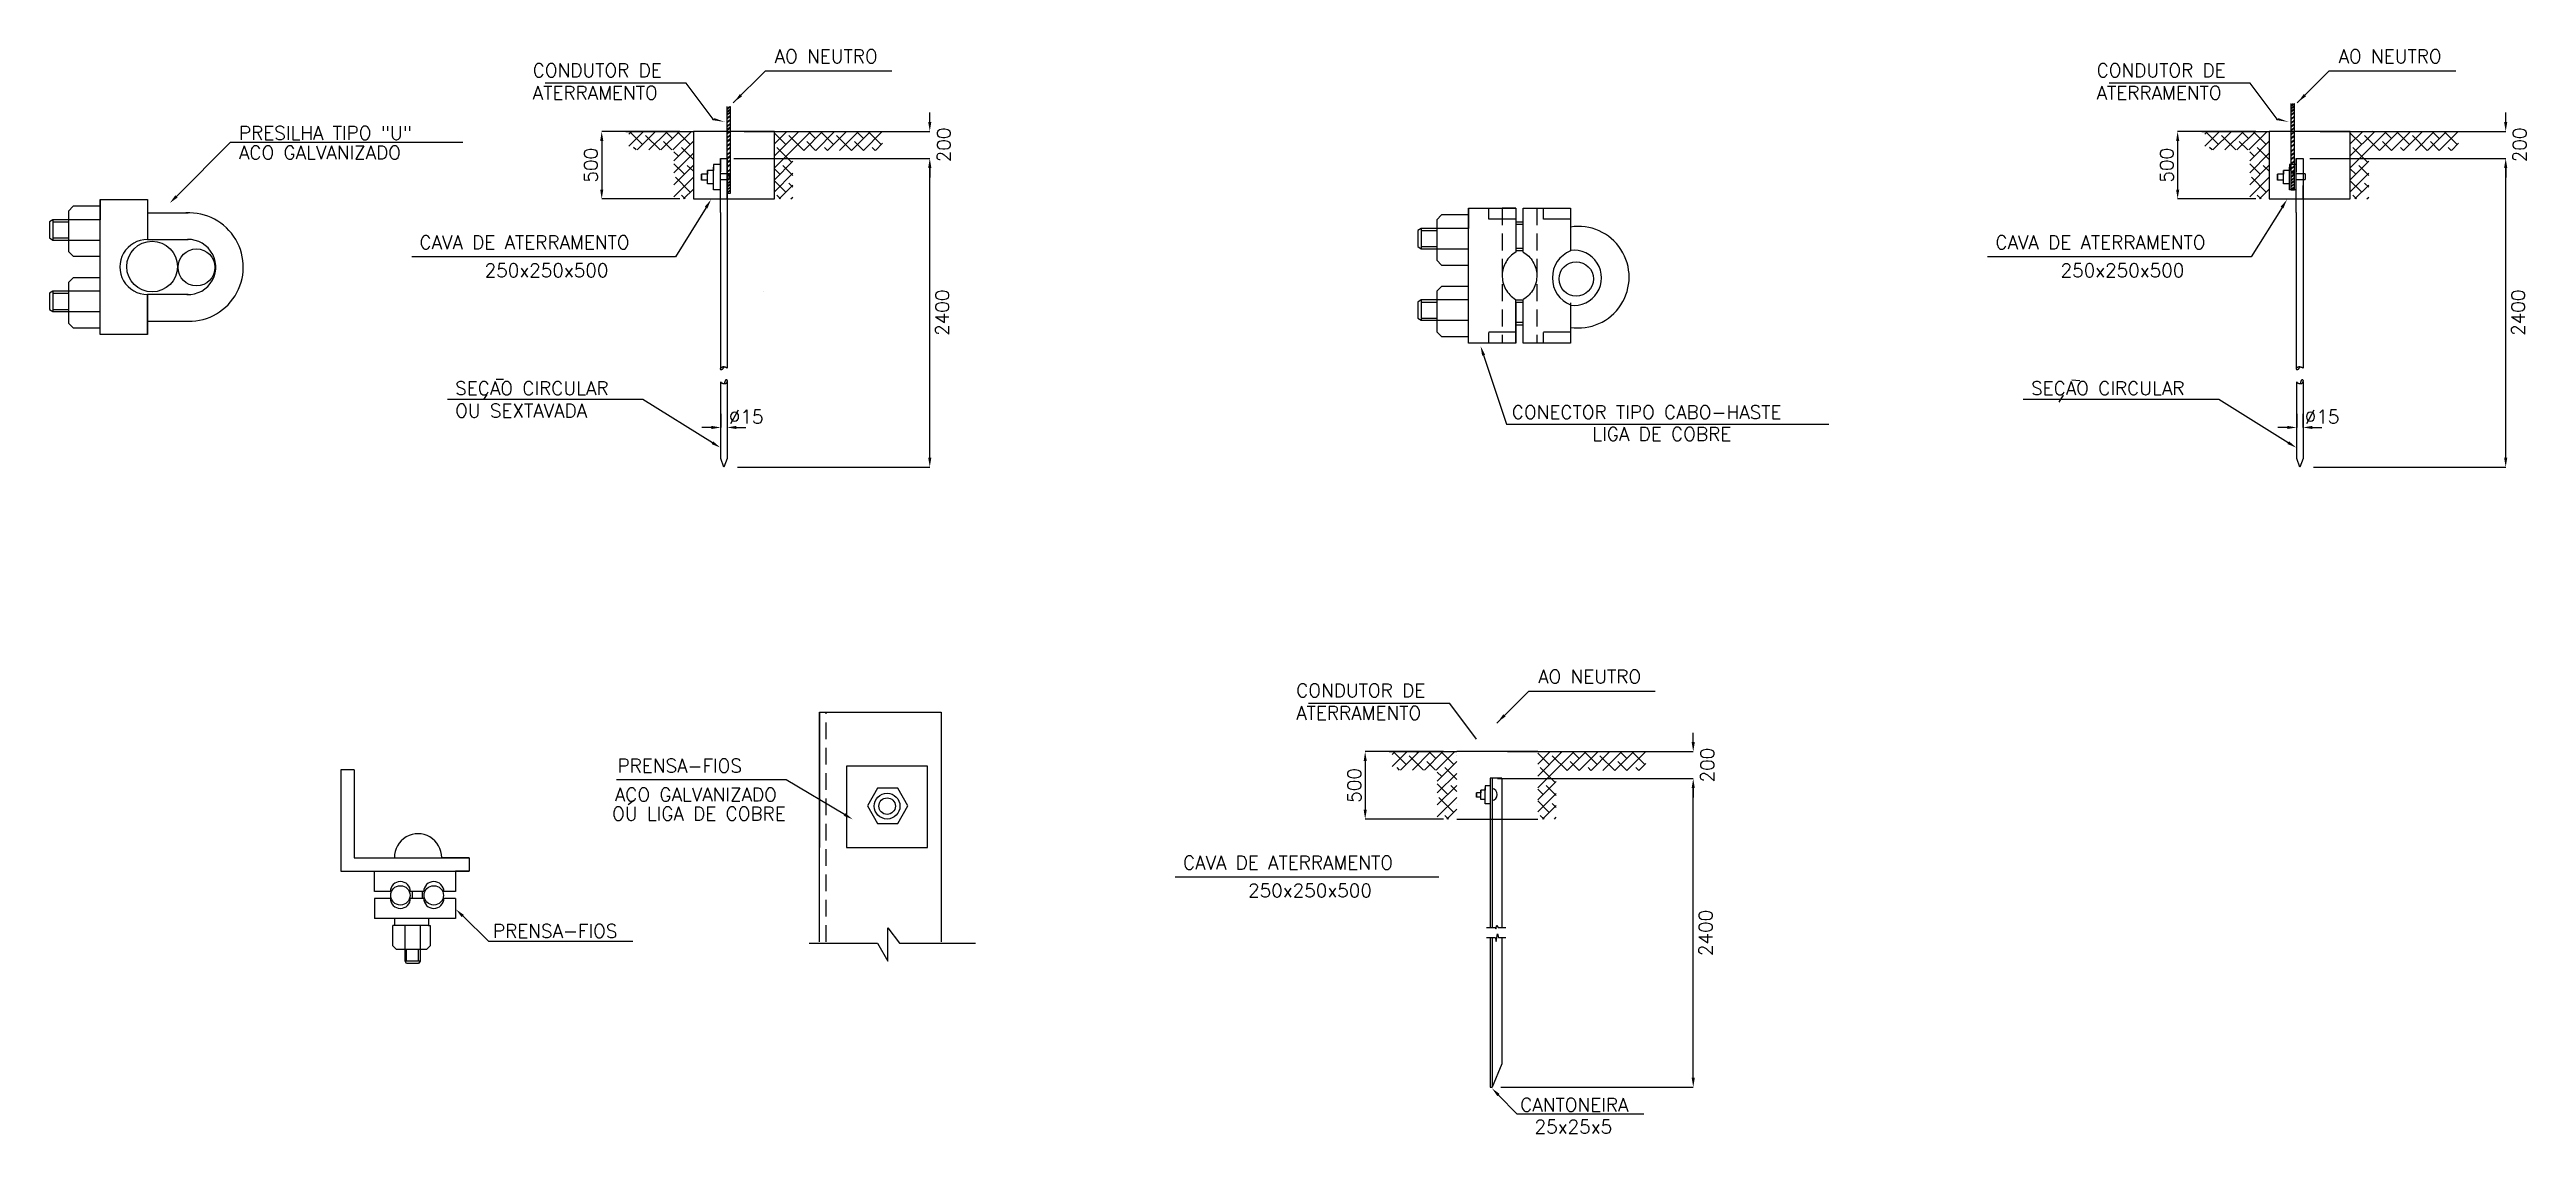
# Model space of a CAD drawing. Extents: x -2182 to 16160, y -6879 to 1144.
import ezdxf
from ezdxf.enums import TextEntityAlignment as Align

# ---------------------------------------------------------------- set-up
doc = ezdxf.new("R2010")
doc.units = 0
doc.header["$LTSCALE"] = 250
doc.header["$MEASUREMENT"] = 0
doc.linetypes.add('DASHED', pattern=[0.75, 0.5, -0.25])
doc.layers.get('0').update_dxf_attribs({"linetype": 'CONTINUOUS'})
doc.layers.get('DEFPOINTS').update_dxf_attribs({"linetype": 'CONTINUOUS'})
doc.styles.add('ROMANS', font='ROMANS.shx', dxfattribs={"height": 100})
doc.dimstyles.new('G', dxfattribs={"dimtxt": 80, "dimasz": 70, "dimexe": 0.18, "dimexo": 100, "dimgap": 0.09, "dimtad": 1, "dimdec": 4, "dimzin": 0, "dimdsep": 46, "dimtxsty": 'Standard', "dimcen": -0.09, "dimclrd": 1, "dimclre": 1, "dimclrt": 1, "dimadec": 0, "dimazin": 0, "dimtfac": 1, "dimtdec": 4, "dimtix": 1, "dimtofl": 0, "dimtmove": 2, "dimatfit": 3, "dimfxl": 0, "dimtolj": 1, "dimtzin": 0, "dimarcsym": 0})

# ---------------------------------------------------------------- blocks, each defined once
blk = doc.blocks.new('*X0')
at = {"color": 0}
for p, q in [((2108, 429), (2217, 538)), ((2108, 517), (2129, 538)), ((2210, 442), (2114, 538)), ((2162, 401), (2143, 420)), ((2169, 401), (2306, 538)), ((2339, 401), (2232, 508)), ((2257, 401), (2394, 538)), ((2298, 530), (2290, 538)), ((2346, 401), (2483, 538)), ((2427, 401), (2364, 464)), ((2431, 486), (2379, 538)), ((2434, 401), (2571, 538)), ((2441, 320), (2586, 465)), ((2475, 354), (2441, 387)), ((2441, 232), (2586, 376)), ((2563, 442), (2467, 538)), ((2586, 331), (2497, 420)), ((2586, 508), (2585, 508)), ((3186, 446), (3278, 538)), ((3186, 534), (3190, 538)), ((3186, 357), (3367, 538)), ((3186, 269), (3455, 538)), ((3270, 442), (3186, 526)), ((3315, 309), (3204, 420)), ((3403, 398), (3292, 508)), ((3359, 530), (3351, 538)), ((3403, 398), (3543, 538)), ((3491, 398), (3425, 464)), ((3491, 486), (3439, 538)), ((3492, 398), (3632, 538)), ((3624, 442), (3528, 538)), ((3579, 398), (3558, 420)), ((3580, 398), (3720, 538)), ((3756, 398), (3646, 508)), ((3668, 398), (3808, 538)), ((3712, 530), (3705, 538)), ((3757, 398), (3897, 538)), ((3845, 398), (3779, 464)), ((3845, 486), (3793, 538)), ((3845, 398), (3985, 538)), ((3977, 442), (3881, 538)), ((3933, 398), (3911, 420)), ((3934, 398), (3986, 450)), ((2519, 221), (2441, 299)), ((2441, 143), (2586, 288)), ((2441, 55), (2586, 199)), ((2563, 88), (2453, 199)), ((2586, 243), (2541, 287)), ((3186, 181), (3322, 317)), ((3226, 221), (3186, 261)), ((3186, 92), (3322, 229)), ((3322, 213), (3248, 287)), ((2525, 38), (2497, 66)), ((2513, 38), (2586, 111)), ((2586, 154), (2585, 155)), ((3270, 88), (3186, 173)), ((3232, 38), (3204, 66)), ((3220, 38), (3322, 140)), ((3322, 125), (3292, 155)), ((3308, 38), (3322, 52))]:
    blk.add_line(p, q, dxfattribs=at)
blk = doc.blocks.new('*D1')
at = {"color": 1, "linetype": 'ByBlock'}
for p, q in [((2486, 538), (1907, 538)), ((1907, 468), (1907, 108)), ((2486, 38), (1907, 38))]:
    blk.add_line(p, q, dxfattribs=at)
for points in [[(1896, 468), (1919, 468), (1907, 538)], [(1896, 108), (1919, 108), (1907, 38)]]:
    blk.add_solid(points, dxfattribs=at)
at = {"layer": 'DEFPOINTS', "color": 0, "linetype": 'ByBlock'}
for p in [(2586, 538), (1907, 38), (2586, 38)]:
    blk.add_point(p, dxfattribs=at)
at = {"color": 1, "linetype": 'ByBlock', "style": 'ROMANS'}
blk.add_text('500', height=100, rotation=90, dxfattribs=at).set_placement((1827, 288), align=Align.MIDDLE_CENTER)

msp = doc.modelspace()

# ---------------------------------------------------------------- linework, layer by layer
at = {"color": 1}
for p, q in [((2881.33965, 749.15607), (3118.97532, 986.63364)), ((3118.97532, 986.63364), (3188.97532, 986.63364)), ((3188.97532, 986.63364), (4055.73198, 986.63364)), ((14462.37623, 749.15607), (14700.0119, 986.63364)), ((14700.0119, 986.63364), (14770.0119, 986.63364)), ((14770.0119, 986.63364), (15636.76856, 986.63364)), ((1487.96556, 894.8069), (1487.87556, 894.8069)), ((2533.19011, 894.8069), (1487.96556, 894.8069)), ((2732.37789, 629.39989), (2533.19011, 894.8069)), ((14114.22669, 894.8069), (13069.00214, 894.8069)), ((13157.95164, 894.8069), (13157.86164, 894.8069)), ((14313.41447, 629.39989), (14114.22669, 894.8069)), ((-1241.68825, 57.33181), (-840.78169, 457.97166)), ((-840.78169, 457.97166), (879.00574, 457.97166)), ((2679.99274, -25.50772), (2452.78824, -390.76746)), ((14349.97881, -25.50772), (14122.77431, -390.76746)), ((2452.78824, -390.76746), (500.17092, -390.76746)), ((14122.77431, -390.76746), (12170.15699, -390.76746)), ((8437.70935, -1117.95005), (8607.95873, -1628.35851)), ((2141.58256, -1446.77495), (764.34856, -1446.77495)), ((2211.58256, -1446.77495), (2141.58256, -1446.77495)), ((2726.3776, -1765.73552), (2211.58256, -1446.77495)), ((13811.56864, -1446.77495), (12434.33463, -1446.77495)), ((13881.56864, -1446.77495), (13811.56864, -1446.77495)), ((14396.36367, -1765.73552), (13881.56864, -1446.77495)), ((8607.95873, -1628.35851), (10993.70163, -1628.35851)), ((10320.30644, -1628.35851), (10320.39644, -1628.35851)), ((8534.93367, -3841.33293), (8772.56934, -3603.85537)), ((8772.56934, -3603.85537), (8842.56934, -3603.85537)), ((8842.56934, -3603.85537), (9709.32601, -3603.85537)), ((8186.78413, -3695.6821), (7141.55958, -3695.6821)), ((8385.97192, -3961.08911), (8186.78413, -3695.6821)), ((3271.91308, -4260.17155), (2017.42105, -4260.17155)), ((3705.52454, -4517.82304), (3271.91308, -4260.17155)), ((8106.38226, -4981.25646), (6153.76494, -4981.25646)), ((878.11952, -5268.9261), (1069.72399, -5455.36423)), ((1069.72399, -5455.36423), (2138.61826, -5455.36423)), ((1852.30728, -5455.36423), (1852.39728, -5455.36423)), ((8548.04079, -6594.2688), (8683.8775, -6733.0317)), ((8683.8775, -6733.0317), (9624.3242, -6733.0317)), ((9143.83396, -6733.0317), (9143.92396, -6733.0317))]:
    msp.add_line(p, q, dxfattribs=at)
for p, q in [((14416.89184, 730.03166), (14433.75297, 745.95376)), ((14416.89184, 724.66497), (14442.57821, 745.95376)), ((14416.89184, 105.23468), (14416.89184, 745.69292)), ((14442.52721, 105.23468), (14442.52721, 745.69292)), ((2835.85526, 700.42216), (2861.54163, 721.71095)), ((2835.85526, 705.78885), (2852.71639, 721.71095)), ((2835.85526, 80.99187), (2835.85526, 721.45011)), ((2835.85526, 684.82839), (2861.54163, 706.11718)), ((2835.85526, 679.4617), (2861.54163, 700.75049)), ((2835.85526, 663.86794), (2861.54163, 685.15673)), ((2835.85526, 658.50126), (2861.54163, 679.79004)), ((2835.85526, 638.24961), (2861.54163, 659.53839)), ((2835.85526, 632.88292), (2861.54163, 654.17171)), ((2835.85526, 607.9734), (2861.54163, 629.26219)), ((2835.85526, 602.60671), (2861.54163, 623.8955)), ((2835.85526, 577.69719), (2861.54163, 598.98598)), ((2835.85526, 572.33051), (2861.54163, 593.61929)), ((2835.85526, 552.07887), (2861.54163, 573.36765)), ((2835.85526, 546.71218), (2861.54163, 568.00097)), ((2861.49063, 80.99187), (2861.49063, 721.45011)), ((14416.89184, 709.0712), (14442.57821, 730.35999)), ((14416.89184, 703.70452), (14442.57821, 724.9933)), ((14416.89184, 688.11076), (14442.57821, 709.39954)), ((14416.89184, 682.74407), (14442.57821, 704.03286)), ((14416.89184, 662.49242), (14442.57821, 683.78121)), ((14416.89184, 657.12573), (14442.57821, 678.41452)), ((14416.89184, 632.21621), (14442.57821, 653.505)), ((14416.89184, 626.84953), (14442.57821, 648.13831)), ((14416.89184, 601.94001), (14442.57821, 623.22879)), ((14416.89184, 596.57332), (14442.57821, 617.86211)), ((14416.89184, 576.32168), (14442.57821, 597.61047)), ((14416.89184, 570.95499), (14442.57821, 592.24378)), ((14416.89184, 548.37441), (14442.57821, 569.66319)), ((14416.89184, 543.00772), (14442.57821, 564.29651)), ((2085.86705, 538.09552), (2585.86705, 538.09552)), ((2585.86705, 538.09552), (2585.86705, 38.09552)), ((3185.86705, 538.09552), (2585.86705, 538.09552)), ((2835.85526, 524.1316), (2861.54163, 545.42038)), ((2835.85526, 518.76491), (2861.54163, 540.0537)), ((2835.85526, 493.85539), (2861.54163, 515.14418)), ((2835.85526, 488.4887), (2861.54163, 509.77749)), ((2835.85526, 465.90812), (2861.54163, 487.1969)), ((2835.85526, 460.54143), (2861.54163, 481.83022)), ((2835.85526, 433.30298), (2861.54163, 454.59176)), ((2835.85526, 427.93629), (2861.54163, 449.22508)), ((2835.85526, 403.02676), (2861.54163, 424.31554)), ((2835.85526, 397.66007), (2861.54163, 418.94886)), ((2835.85526, 368.09267), (2861.54163, 389.38146)), ((2835.85526, 362.72599), (2861.54163, 384.01477)), ((3185.86705, 38.09552), (3185.86705, 538.09552)), ((3185.86705, 538.09552), (3985.86705, 538.09552)), ((13755.85313, 538.09552), (14255.85313, 538.09552)), ((14255.85313, 538.09552), (14255.85313, 38.09552)), ((14855.85313, 538.09552), (14255.85313, 538.09552)), ((14416.89184, 518.0982), (14442.57821, 539.38699)), ((14416.89184, 512.73152), (14442.57821, 534.0203)), ((14416.89184, 490.15093), (14442.57821, 511.43972)), ((14416.89184, 484.78424), (14442.57821, 506.07303)), ((14416.89184, 457.54579), (14442.57821, 478.83457)), ((14416.89184, 452.1791), (14442.57821, 473.46789)), ((14416.89184, 427.26957), (14442.57821, 448.55836)), ((14416.89184, 421.90288), (14442.57821, 443.19167)), ((14416.89184, 392.33548), (14442.57821, 413.62427)), ((14416.89184, 386.9688), (14442.57821, 408.25758)), ((14416.89184, 364.38822), (14442.57821, 385.67701)), ((14416.89184, 359.02154), (14442.57821, 380.31032)), ((14855.85313, 538.09552), (15655.85313, 538.09552)), ((14855.85313, 38.09552), (14855.85313, 538.09552)), ((2646.08234, 177.28459), (2646.08234, 222.28459)), ((2691.08234, 221.7043), (2646.08234, 221.7043)), ((2646.08234, 221.7043), (2646.08234, 176.7043)), ((2736.08234, 248.7043), (2691.08234, 248.7043)), ((2691.08234, 248.7043), (2691.08234, 221.7043)), ((2691.08234, 177.28459), (2691.08234, 247.89481)), ((2785.86705, 293.7043), (2736.08234, 293.7043)), ((2736.08234, 293.7043), (2736.08234, 248.7043)), ((2736.08234, 127.78459), (2736.08234, 273.34337)), ((2785.86705, -61.90448), (2785.86705, 338.09552)), ((2785.86705, 338.09552), (2835.86705, 338.09552)), ((2785.86705, 338.09552), (2785.86705, 238.09552)), ((2851.45716, 224.75974), (2786.63586, 224.75974)), ((2835.85526, 340.14541), (2861.54163, 361.4342)), ((2835.85526, 334.77872), (2861.54163, 356.06751)), ((2835.85526, 309.8692), (2861.54163, 331.15799)), ((2835.85526, 304.50252), (2861.54163, 325.7913)), ((2835.85526, 277.26405), (2861.54163, 298.55284)), ((2835.85526, 271.89737), (2861.54163, 293.18615)), ((2835.85526, 240.00103), (2861.54163, 261.28982)), ((2835.85526, 234.63434), (2861.54163, 255.92313)), ((2835.85526, 209.72481), (2861.54163, 231.0136)), ((2835.85526, 204.35813), (2861.54163, 225.64691)), ((2835.85526, 179.44861), (2861.54163, 200.73739)), ((2835.85526, 174.08192), (2861.54163, 195.37071)), ((2835.86705, 338.09552), (2835.86705, -1213.39741)), ((2851.45716, 183.11662), (2851.45716, 224.75974)), ((14316.06841, 177.28459), (14316.06841, 222.28459)), ((14316.06841, 221.7043), (14316.06841, 176.7043)), ((14361.06841, 221.7043), (14316.06841, 221.7043)), ((14361.06841, 248.7043), (14361.06841, 221.7043)), ((14406.06841, 248.7043), (14361.06841, 248.7043)), ((14361.06841, 177.28459), (14361.06841, 247.89481)), ((14451.06841, 293.7043), (14406.06841, 293.7043)), ((14406.06841, 293.7043), (14406.06841, 248.7043)), ((14406.06841, 127.78459), (14406.06841, 273.34337)), ((14416.89184, 334.11202), (14442.57821, 355.4008)), ((14416.89184, 328.74533), (14442.57821, 350.03412)), ((14416.89184, 301.50686), (14442.57821, 322.79565)), ((14416.89184, 296.14018), (14442.57821, 317.42896)), ((14416.89184, 264.24384), (14442.57821, 285.53263)), ((14416.89184, 258.87716), (14442.57821, 280.16594)), ((14416.89184, 233.96762), (14442.57821, 255.25641)), ((14416.89184, 228.60094), (14442.57821, 249.88972)), ((14416.89184, 203.69142), (14442.57821, 224.9802)), ((14416.89184, 198.32473), (14442.57821, 219.61352)), ((14416.89184, 178.07309), (14442.57821, 199.36188)), ((14416.89184, 172.70641), (14442.57821, 193.99519)), ((14432.49374, 207.35943), (14432.49374, 249.00256)), ((14455.85313, -61.90448), (14455.85313, 338.09552)), ((14455.85313, 338.09552), (14455.85313, 238.09552)), ((14455.85313, 338.09552), (14505.85313, 338.09552)), ((14521.44323, 224.75974), (14456.62193, 224.75974)), ((14505.85313, 338.09552), (14505.85313, -1213.39741)), ((14521.44323, 224.75974), (14521.44323, 183.11662)), ((-1806.33315, 34.43854), (-1456.33315, 34.43854)), ((-1806.33315, -965.56146), (-1806.33315, 34.43854)), ((-1806.33315, 34.43854), (-1806.33315, -115.56146)), ((-1806.33315, 34.43854), (-1806.33315, -15.56146)), ((-1456.33315, 34.43854), (-1456.33315, -261.63937)), ((-1456.33315, 34.43854), (-1456.33315, -65.56146)), ((2585.86705, 38.09552), (3185.86705, 38.09552)), ((2585.86705, 38.09552), (2785.86705, 38.09552)), ((2691.08234, 177.28459), (2646.08234, 177.28459)), ((2691.08234, 150.28459), (2691.08234, 177.28459)), ((2736.08234, 150.28459), (2691.08234, 150.28459)), ((2736.08234, 105.28459), (2736.08234, 150.28459)), ((2785.86705, 105.28459), (2736.08234, 105.28459)), ((2786.63586, 183.11662), (2851.45716, 183.11662)), ((2835.85525, 80.99187), (2861.49063, 80.99187)), ((2835.85526, 153.83028), (2861.54163, 175.11907)), ((2835.85526, 148.46359), (2861.54163, 169.75238)), ((2835.85526, 132.86982), (2861.54163, 154.15861)), ((2835.85526, 127.50314), (2861.54163, 148.79192)), ((2835.85526, 107.8253), (2861.54163, 129.11408)), ((2835.85526, 103.65121), (2861.54163, 124.93999)), ((2835.85526, 85.76225), (2861.54163, 107.05104)), ((2835.85526, 80.99187), (2861.54163, 102.28065)), ((2835.86705, 38.09552), (2835.86705, 138.09552)), ((14255.85313, 38.09552), (14455.85313, 38.09552)), ((14255.85313, 38.09552), (14855.85313, 38.09552)), ((14361.06841, 177.28459), (14316.06841, 177.28459)), ((14361.06841, 150.28459), (14361.06841, 177.28459)), ((14406.06841, 150.28459), (14361.06841, 150.28459)), ((14406.06841, 105.28459), (14406.06841, 150.28459)), ((14451.06841, 105.28459), (14406.06841, 105.28459)), ((14416.89183, 105.23468), (14442.52721, 105.23468)), ((14416.89184, 157.11263), (14442.57821, 178.40142)), ((14416.89184, 151.74595), (14442.57821, 173.03474)), ((14416.89184, 132.06811), (14442.57821, 153.35689)), ((14416.89184, 127.89402), (14442.57821, 149.18281)), ((14416.89184, 110.00506), (14442.57821, 131.29385)), ((14416.89184, 105.23468), (14442.57821, 126.52347)), ((14456.62193, 183.11662), (14521.44323, 183.11662)), ((14505.85313, 38.09552), (14505.85313, 138.09552)), ((-2156.33315, -115.56146), (-2181.80638, -130.90342)), ((-2181.80638, -130.90342), (-2181.80638, -250.14028)), ((-1806.33315, -115.56146), (-2156.33315, -115.56146)), ((-2156.33315, -115.56146), (-2156.33315, -265.56146)), ((-2155.61501, -130.90341), (-2041.68849, -130.90341)), ((-2006.33315, -15.56146), (-2041.68849, -50.9168)), ((-2041.68849, -50.9168), (-2041.68849, -350.9168)), ((-1806.33315, -15.56146), (-2006.33315, -15.56146)), ((-1456.33315, -65.56146), (-1154.5226, -65.56146)), ((2785.86705, -61.90448), (2785.86705, -1213.39741)), ((7975.87577, -180.24521), (7950.40254, -195.58716)), ((8325.87577, -180.24521), (7975.87577, -180.24521)), ((7975.87577, -180.24521), (7975.87577, -330.24521)), ((8125.87577, -80.24521), (8090.52043, -115.60055)), ((8090.52043, -115.60055), (8090.52043, -415.60055)), ((8325.87577, -80.24521), (8125.87577, -80.24521)), ((8325.87577, -30.24521), (8675.87577, -30.24521)), ((8325.87577, -1030.24521), (8325.87577, -30.24521)), ((8325.87577, -30.24521), (8325.87577, -80.24521)), ((8325.87577, -30.24521), (8325.87577, -180.24521)), ((8475.87577, -110.24521), (8475.87577, -30.24521)), ((8675.87577, -110.24521), (8475.87577, -110.24521)), ((8675.87577, -30.24521), (8575.87577, -30.24521)), ((8675.87577, -30.24521), (8675.87577, -326.32311)), ((8675.87577, -30.24521), (8675.87577, -110.24521)), ((8675.87577, -30.24521), (8675.87577, -130.24521)), ((8675.87577, -30.24521), (8675.87577, -355.24521)), ((8675.87577, -130.24521), (8725.87577, -130.24521)), ((8675.87577, -148.52065), (8725.87577, -148.52065)), ((8730.81567, -30.24521), (9080.81567, -30.24521)), ((8730.81567, -30.24521), (8830.81567, -30.24521)), ((8730.81567, -354.91485), (8730.81567, -30.24521)), ((8880.81567, -110.24521), (8880.81567, -30.24521)), ((9080.81567, -110.24521), (8880.81567, -110.24521)), ((9080.81567, -30.24521), (9080.81567, -326.32311)), ((14455.85313, -61.90448), (14455.85313, -1213.39741)), ((-2181.80638, -250.14028), (-2156.33315, -265.56146)), ((-2156.33315, -265.56146), (-1806.33315, -265.56146)), ((-2155.61501, -250.14028), (-2041.68849, -250.14028)), ((-2041.68849, -350.9168), (-2006.33315, -386.27214)), ((-1456.33315, -261.63937), (-1156.33315, -261.63937)), ((7950.40254, -195.58716), (7950.40254, -314.82402)), ((7950.40254, -314.82402), (7975.87577, -330.24521)), ((7975.87577, -330.24521), (8325.87577, -330.24521)), ((7976.59391, -195.58716), (8090.52043, -195.58716)), ((7976.59391, -314.82402), (8090.52043, -314.82402)), ((8675.87577, -326.05351), (8725.87577, -326.05351)), ((8675.87577, -326.32311), (8675.87577, -355.24521)), ((8675.87577, -344.32895), (8725.87577, -344.32895)), ((9080.81567, -326.32311), (9080.81567, -346.54395)), ((-2006.33315, -544.85681), (-2041.68849, -580.21215)), ((-2006.33315, -386.27214), (-1806.33315, -386.27214)), ((-1806.33315, -544.85681), (-2006.33315, -544.85681)), ((8090.52043, -415.60055), (8125.87577, -450.95589)), ((8125.87577, -450.95589), (8325.87577, -450.95589)), ((-2156.33315, -644.85681), (-2181.80638, -660.19876)), ((-2181.80638, -660.19876), (-2181.80638, -779.43563)), ((-1806.33315, -644.85681), (-2156.33315, -644.85681)), ((-2156.33315, -644.85681), (-2156.33315, -794.85681)), ((-2155.61501, -660.19876), (-2041.68849, -660.19876)), ((-2041.68849, -580.21215), (-2041.68849, -880.21215)), ((-1456.33315, -965.56146), (-1456.33315, -665.56146)), ((-1456.33315, -665.56146), (-1456.33315, -965.56146)), ((-1456.33315, -665.88142), (-1156.33315, -665.88142)), ((7975.87577, -709.54055), (7950.40254, -724.88251)), ((7950.40254, -724.88251), (7950.40254, -844.11937)), ((8325.87577, -709.54055), (7975.87577, -709.54055)), ((7975.87577, -709.54055), (7975.87577, -859.54055)), ((7976.59391, -724.8825), (8090.52043, -724.8825)), ((8125.87577, -609.54055), (8090.52043, -644.89589)), ((8090.52043, -644.89589), (8090.52043, -944.89589)), ((8325.87577, -609.54055), (8125.87577, -609.54055)), ((8675.87577, -1030.24521), (8675.87577, -705.24521)), ((8675.87577, -707.227), (8725.87577, -707.227)), ((8675.87577, -725.50244), (8725.87577, -725.50244)), ((8675.87577, -730.24521), (8675.87577, -1030.24521)), ((8730.81567, -1030.24521), (8730.81567, -706.11615)), ((9080.81567, -730.24521), (9080.81567, -1030.24521)), ((-2181.80638, -779.43563), (-2156.33315, -794.85681)), ((-2156.33315, -794.85681), (-1806.33315, -794.85681)), ((-2155.61501, -779.43563), (-2041.68849, -779.43563)), ((-2041.68849, -880.21215), (-2006.33315, -915.56749)), ((-2006.33315, -915.56749), (-1806.33315, -915.56749)), ((-1806.33315, -965.56146), (-1806.33315, -915.56146)), ((-1456.33315, -965.56146), (-1456.33315, -865.56146)), ((-1456.33315, -865.56146), (-1156.33315, -865.56146)), ((7950.40254, -844.11937), (7975.87577, -859.54055)), ((7975.87577, -859.54055), (8325.87577, -859.54055)), ((7976.59391, -844.11937), (8090.52043, -844.11937)), ((8675.87577, -874.31674), (8725.87577, -874.31674)), ((8675.87577, -892.59219), (8725.87577, -892.59219)), ((9080.81567, -744.90635), (9080.81567, -817.46686)), ((-1456.33315, -965.56146), (-1806.33315, -965.56146)), ((8090.52043, -944.89589), (8125.87577, -980.25123)), ((8125.87577, -980.25123), (8325.87577, -980.25123)), ((8675.87577, -1030.24521), (8325.87577, -1030.24521)), ((8675.87577, -948.30473), (8475.87577, -948.30473)), ((8475.87577, -1029.23882), (8475.87577, -949.23882)), ((9080.81567, -1030.24521), (8730.81567, -1030.24521)), ((9080.81567, -948.30473), (8880.81567, -948.30473)), ((8880.81567, -1029.23882), (8880.81567, -949.23882)), ((1056.313, -1409.91859), (1032.91011, -1444.99955)), ((1179.17809, -1298.82888), (1126.5216, -1298.82888)), ((2788.63642, -1882.68419), (2788.63642, -1315.53901)), ((2836.2818, -1315.53901), (2836.2818, -1882.68419)), ((12729.05839, -1414.41613), (12698.34215, -1467.03758)), ((12794.879, -1300.40305), (12851.92349, -1304.78815)), ((14458.6225, -1882.68419), (14458.6225, -1315.53901)), ((14506.26788, -1315.53901), (14506.26788, -1882.68419)), ((2812.07069, -1946.08285), (2788.63642, -1882.68419)), ((2836.2818, -1882.68419), (2812.07069, -1946.08285)), ((14482.05677, -1946.08285), (14458.6225, -1882.68419)), ((14506.26788, -1882.68419), (14482.05677, -1946.08285)), ((3519.97168, -5461.17758), (3519.97168, -3761.17758)), ((3519.97168, -3761.17758), (4419.97168, -3761.17758)), ((3519.97168, -3761.17758), (3519.97168, -4761.17758)), ((4419.97168, -3761.17758), (4419.97168, -5461.17758)), ((-25.46614, -4188.40673), (-25.46614, -4938.40673)), ((74.53386, -4188.40673), (-25.46614, -4188.40673)), ((74.53386, -4188.40673), (74.53386, -4838.40673)), ((4319.97168, -4161.17758), (3719.97168, -4161.17758)), ((3719.97168, -4161.17758), (3719.97168, -4761.17758)), ((4319.97168, -4761.17758), (4319.97168, -4161.17758)), ((7739.46108, -4052.39348), (8239.46108, -4052.39348)), ((8839.46108, -4052.39348), (8239.46108, -4052.39348)), ((8385.74642, -4388.3116), (8385.74642, -4356.8116)), ((8417.24642, -4357.2178), (8385.74642, -4357.2178)), ((8385.74642, -4357.2178), (8385.74642, -4388.7178)), ((8417.24642, -4388.3116), (8385.74642, -4388.3116)), ((8417.24642, -4338.3178), (8417.24642, -4357.2178)), ((8448.74642, -4338.3178), (8417.24642, -4338.3178)), ((8417.24642, -4388.3116), (8417.24642, -4338.88444)), ((8417.24642, -4407.2116), (8417.24642, -4388.3116)), ((8483.59572, -4306.8178), (8448.74642, -4306.8178)), ((8448.74642, -4306.8178), (8448.74642, -4338.3178)), ((8448.74642, -4422.9616), (8448.74642, -4321.07044)), ((8485.2555, -4249.00584), (8485.2555, -5355.28847)), ((8573.24377, -4249.00584), (8485.2555, -4249.00584)), ((8501.76604, -4249.00584), (8501.76604, -5355.28847)), ((8573.24377, -4249.00584), (8573.24377, -5355.28847)), ((2144.20484, -4413.54453), (2104.16786, -4446.88649)), ((8239.46108, -4552.39348), (8839.46108, -4552.39348)), ((8448.74642, -4407.2116), (8417.24642, -4407.2116)), ((8448.74642, -4438.7116), (8448.74642, -4407.2116)), ((8483.59572, -4438.7116), (8448.74642, -4438.7116)), ((3719.97168, -4761.17758), (4319.97168, -4761.17758)), ((-25.46614, -4938.40673), (924.53386, -4938.40673)), ((74.53386, -4838.40673), (924.53386, -4838.40673)), ((224.53386, -5088.40673), (224.53386, -4938.40673)), ((924.53386, -4838.40673), (724.53386, -4838.40673)), ((924.53386, -4938.40673), (824.53386, -4938.40673)), ((824.53386, -4938.40673), (824.53386, -5088.40673)), ((924.53386, -4838.40673), (924.53386, -4938.40673)), ((341.9456, -5088.40673), (224.53386, -5088.40673)), ((588.60488, -5088.40673), (491.9456, -5088.40673)), ((503.88265, -5088.40673), (503.88265, -5138.40673)), ((576.91269, -5088.40673), (576.91269, -5138.40673)), ((824.53386, -5088.40673), (741.9456, -5088.40673)), ((341.9456, -5138.65252), (224.53386, -5138.65252)), ((224.53386, -5138.65252), (224.53386, -5288.80952)), ((824.53386, -5288.65252), (224.53386, -5288.65252)), ((374.53386, -5338.65252), (374.53386, -5288.65252)), ((588.60488, -5138.65252), (491.9456, -5138.65252)), ((824.53386, -5288.65252), (624.53386, -5288.65252)), ((824.53386, -5288.65252), (624.53386, -5288.65252)), ((624.53386, -5288.65252), (624.53386, -5338.65252)), ((824.53386, -5138.65252), (741.9456, -5138.65252)), ((824.53386, -5138.65252), (824.53386, -5288.65252)), ((361.02457, -5490.6967), (361.12545, -5339.12728)), ((387.30613, -5517.01327), (361.02457, -5490.6967)), ((374.53386, -5338.65252), (361.12545, -5339.12728)), ((624.53386, -5338.65252), (374.53386, -5338.65252)), ((450.74092, -5602.33394), (450.91421, -5341.9865)), ((562.49168, -5342.06076), (562.31839, -5602.4082)), ((636.77764, -5490.88024), (610.46108, -5517.1618)), ((624.53386, -5338.65252), (636.87897, -5338.65252)), ((636.87897, -5338.65252), (636.77764, -5490.88024)), ((3444.20401, -5470.36603), (3950.02006, -5470.36603)), ((3950.02006, -5470.36603), (4026.36964, -5603.88894)), ((4026.36964, -5603.88894), (4026.36964, -5355.91783)), ((4026.36964, -5355.91783), (4112.26293, -5470.36603)), ((4112.26293, -5470.36603), (4675.34119, -5470.36603)), ((8459.58193, -5427.48084), (8523.18708, -5427.48084)), ((8459.72807, -5355.28847), (8523.01548, -5355.28847)), ((8485.17017, -5427.33479), (8485.17017, -6362.79404)), ((8502.23354, -5427.33479), (8502.23354, -6362.79404)), ((8523.01548, -5355.28847), (8527.59049, -5365.19433)), ((8523.18708, -5427.48084), (8531.01537, -5456.81754)), ((8527.59049, -5365.19433), (8534.45299, -5337.76265)), ((8531.01537, -5456.81754), (8540.8008, -5401.07783)), ((8534.45299, -5337.76265), (8545.89049, -5355.28847)), ((8540.8008, -5401.07783), (8548.62914, -5427.48084)), ((8545.89049, -5355.28847), (8601.55293, -5355.28847)), ((8548.62914, -5427.48084), (8602.44886, -5427.48084)), ((8573.23881, -5427.33479), (8573.23881, -6362.79404)), ((610.46108, -5517.1618), (387.30613, -5517.01327)), ((562.31839, -5602.4082), (450.74092, -5602.33394)), ((462.19935, -5621.28983), (450.74092, -5602.33394)), ((550.89367, -5621.34887), (462.19935, -5621.28983)), ((462.21232, -5601.80739), (462.26873, -5517.06316)), ((562.31839, -5602.4082), (550.89367, -5621.34887)), ((550.90664, -5601.86642), (550.96305, -5517.1222)), ((8485.17017, -6362.79404), (8485.17017, -6537.04381)), ((8502.05874, -6362.79404), (8502.05874, -6537.04381)), ((8573.23881, -6362.79404), (8502.05874, -6537.04381)), ((8485.17017, -6537.04381), (8502.05874, -6537.04381))]:
    msp.add_line(p, q)
at = {"color": 1, "linetype": 'ByBlock'}
for p, q in [((4336.48964, 608.09552), (4336.48964, 678.09552)), ((16006.47571, 608.09552), (16006.47571, 678.09552)), ((2961.49063, 538.09552), (4336.66964, 538.09552)), ((14631.4767, 538.09552), (16006.65571, 538.09552)), ((2885.86705, 338.09552), (4336.66964, 338.09552)), ((2885.86705, 338.09552), (4336.66964, 338.09552)), ((4336.48964, 268.09552), (4336.48964, 198.09552)), ((4336.48964, -1876.08285), (4336.48964, 268.09552)), ((14555.85313, 338.09552), (16006.65571, 338.09552)), ((14555.85313, 338.09552), (16006.65571, 338.09552)), ((16006.47571, -1876.08285), (16006.47571, 268.09552)), ((16006.47571, 268.09552), (16006.47571, 198.09552)), ((2788.72753, -1553.05659), (2788.72753, -1652.87659)), ((2835.1097, -1553.05659), (2835.1097, -1652.87659)), ((14458.7136, -1553.05659), (14458.7136, -1652.87659)), ((14505.09577, -1553.05659), (14505.09577, -1652.87659)), ((2718.72753, -1653.05659), (2648.72753, -1653.05659)), ((2905.1097, -1653.05659), (2975.1097, -1653.05659)), ((14388.7136, -1653.05659), (14318.7136, -1653.05659)), ((14575.09577, -1653.05659), (14645.09577, -1653.05659)), ((2912.07069, -1946.08285), (4336.66964, -1946.08285)), ((14582.05677, -1946.08285), (16006.65571, -1946.08285)), ((9990.08366, -3982.39348), (9990.08366, -3912.39348)), ((8615.08465, -4052.39348), (9990.26366, -4052.39348)), ((8539.46108, -4252.39348), (9990.26366, -4252.39348)), ((8539.46108, -4252.39348), (9990.26366, -4252.39348)), ((9990.08366, -6466.57185), (9990.08366, -4322.39348)), ((9990.08366, -4322.39348), (9990.08366, -4392.39348)), ((8565.66472, -6536.57185), (9990.26366, -6536.57185))]:
    msp.add_line(p, q, dxfattribs=at)
at = {"linetype": 'DASHED'}
for p, q in [((8575.87577, -30.24521), (8575.87577, -1030.24521)), ((8831.90228, -30.24521), (8831.90228, -1030.24521)), ((3569.97168, -5461.17758), (3569.97168, -3761.17758))]:
    msp.add_line(p, q, dxfattribs=at)
for points in [[(8675.87577, -355.24521, 0.1273052132), (8603.77087, -427.17849, 0.1273052132), (8575.6148, -525.0598, 0.1334146483), (8600.78325, -628.61646, 0.1334146483), (8674.89039, -705.20343)], [(8730.81567, -354.91485, -0.1281230168), (8803.48524, -427.17849, -0.1273052132), (8831.64132, -525.0598, -0.1334146483), (8806.47286, -628.61646, -0.1356672336), (8730.81567, -706.11615)], [(3108.64959, -648.72444), (3108.64959, -648.72444, -2.4046832451)]]:
    msp.add_lwpolyline(points, format="xyb")
for points in [[(2835.86705, -1213.39741), (2832.02689, -1211.53548), (2828.6147, -1210.00105), (2825.58756, -1208.75774), (2822.90253, -1207.76916), (2820.51667, -1206.99892), (2818.38706, -1206.41062), (2816.47077, -1205.96788), (2814.72486, -1205.63431), (2813.11191, -1205.37907), (2811.61654, -1205.19359), (2810.2289, -1205.07482), (2808.93912, -1205.01973), (2807.73734, -1205.02529), (2806.6137, -1205.08846), (2805.55833, -1205.20622), (2804.56138, -1205.37554), (2803.61184, -1205.59362), (2802.69416, -1205.85871), (2801.79165, -1206.16928), (2800.88763, -1206.52383), (2799.9654, -1206.92083), (2799.00828, -1207.35877), (2797.99956, -1207.83613), (2796.92258, -1208.35139), (2795.76846, -1208.90305), (2794.55973, -1209.48958), (2793.32672, -1210.10946), (2792.09977, -1210.76119), (2790.90925, -1211.44324), (2789.78548, -1212.1541), (2788.75881, -1212.89225), (2787.85959, -1213.65618), (2787.11084, -1214.44285), (2786.50622, -1215.24317), (2786.03208, -1216.04652), (2785.67477, -1216.84229), (2785.42063, -1217.61986), (2785.25601, -1218.36862), (2785.16725, -1219.07797), (2785.1407, -1219.73727), (2785.16574, -1220.33821), (2785.24387, -1220.88152), (2785.37967, -1221.37026), (2785.57767, -1221.80743), (2785.84242, -1222.1961), (2786.17849, -1222.53927), (2786.59042, -1222.83999), (2787.08277, -1223.10128), (2787.65856, -1223.32518), (2788.31477, -1223.50966), (2789.04684, -1223.65168), (2789.85021, -1223.74821), (2790.72035, -1223.79622), (2791.6527, -1223.79269), (2792.6427, -1223.73456), (2793.6858, -1223.61882), (2794.77543, -1223.44294), (2795.89692, -1223.20641), (2797.03359, -1222.90923), (2798.16874, -1222.5514), (2799.28568, -1222.13292), (2800.36772, -1221.65379), (2801.39818, -1221.11401), (2802.36036, -1220.51358), (2803.24251, -1219.85263), (2804.05259, -1219.13179), (2804.8035, -1218.35182), (2805.50813, -1217.51347), (2806.17938, -1216.6175), (2806.83015, -1215.66468), (2807.47334, -1214.65576), (2808.12183, -1213.59149), (2808.78676, -1212.47744), (2809.47217, -1211.33837), (2810.18035, -1210.20385), (2810.91355, -1209.10344), (2811.67407, -1208.06672), (2812.46417, -1207.12325), (2813.28614, -1206.30258), (2814.14224, -1205.6343)], [(14505.85313, -1213.39741), (14502.01296, -1211.53548), (14498.60077, -1210.00105), (14495.57363, -1208.75774), (14492.8886, -1207.76916), (14490.50275, -1206.99892), (14488.37314, -1206.41062), (14486.45684, -1205.96788), (14484.71093, -1205.63431), (14483.09798, -1205.37907), (14481.60261, -1205.19359), (14480.21497, -1205.07482), (14478.92519, -1205.01973), (14477.72341, -1205.02529), (14476.59977, -1205.08846), (14475.5444, -1205.20622), (14474.54745, -1205.37554), (14473.59791, -1205.59362), (14472.68023, -1205.85871), (14471.77773, -1206.16928), (14470.8737, -1206.52383), (14469.95148, -1206.92083), (14468.99435, -1207.35877), (14467.98564, -1207.83613), (14466.90865, -1208.35139), (14465.75454, -1208.90305), (14464.5458, -1209.48958), (14463.31279, -1210.10946), (14462.08585, -1210.76119), (14460.89532, -1211.44324), (14459.77155, -1212.1541), (14458.74489, -1212.89225), (14457.84567, -1213.65618), (14457.09691, -1214.44285), (14456.49229, -1215.24317), (14456.01815, -1216.04652), (14455.66084, -1216.84229), (14455.40671, -1217.61986), (14455.24208, -1218.36862), (14455.15333, -1219.07797), (14455.12677, -1219.73727), (14455.15181, -1220.33821), (14455.22995, -1220.88152), (14455.36574, -1221.37026), (14455.56374, -1221.80743), (14455.8285, -1222.1961), (14456.16457, -1222.53927), (14456.5765, -1222.83999), (14457.06884, -1223.10128), (14457.64463, -1223.32518), (14458.30084, -1223.50966), (14459.03291, -1223.65168), (14459.83629, -1223.74821), (14460.70643, -1223.79622), (14461.63877, -1223.79269), (14462.62877, -1223.73456), (14463.67187, -1223.61882), (14464.7615, -1223.44294), (14465.883, -1223.20641), (14467.01966, -1222.90923), (14468.15481, -1222.5514), (14469.27175, -1222.13292), (14470.3538, -1221.65379), (14471.38426, -1221.11401), (14472.34644, -1220.51358), (14473.22859, -1219.85263), (14474.03867, -1219.13179), (14474.78957, -1218.35182), (14475.4942, -1217.51347), (14476.16546, -1216.6175), (14476.81623, -1215.66468), (14477.45941, -1214.65576), (14478.1079, -1213.59149), (14478.77283, -1212.47744), (14479.45825, -1211.33837), (14480.16642, -1210.20385), (14480.89963, -1209.10344), (14481.66014, -1208.06672), (14482.45025, -1207.12325), (14483.27221, -1206.30258), (14484.12831, -1205.6343)], [(2788.63642, -1315.53901), (2790.12709, -1317.66773), (2791.62825, -1319.46857), (2793.12612, -1320.97754), (2794.60693, -1322.23064), (2796.05688, -1323.26389), (2797.4622, -1324.11329), (2798.80911, -1324.81486), (2800.08383, -1325.40461), (2801.27792, -1325.91371), (2802.40436, -1326.35394), (2803.4815, -1326.73226), (2804.52765, -1327.05562), (2805.56117, -1327.33096), (2806.60037, -1327.56524), (2807.6636, -1327.76541), (2808.76918, -1327.9384), (2809.93113, -1328.08961), (2811.14619, -1328.21806), (2812.40676, -1328.32125), (2813.70527, -1328.39664), (2815.03412, -1328.44171), (2816.38572, -1328.45392), (2817.7525, -1328.43076), (2819.12687, -1328.36969), (2820.50103, -1328.26671), (2821.86633, -1328.11193), (2823.21394, -1327.89397), (2824.53499, -1327.60146), (2825.82064, -1327.22304), (2827.06203, -1326.74732), (2828.25033, -1326.16294), (2829.37667, -1325.45852), (2830.43389, -1324.62797), (2831.42157, -1323.68622), (2832.34098, -1322.6535), (2833.19337, -1321.55002), (2833.98002, -1320.396), (2834.70218, -1319.21166), (2835.36113, -1318.0172), (2835.95812, -1316.83286), (2836.49358, -1315.6761), (2836.96456, -1314.55346), (2837.36726, -1313.46872), (2837.69789, -1312.42568), (2837.95266, -1311.42813), (2838.12777, -1310.47985), (2838.21944, -1309.58464), (2838.22387, -1308.74629), (2838.13915, -1307.96691), (2837.97099, -1307.24185), (2837.72697, -1306.56481), (2837.41467, -1305.92947), (2837.04168, -1305.32951), (2836.61559, -1304.7586), (2836.14398, -1304.21044), (2835.63444, -1303.67871), (2835.0933, -1303.16003), (2834.5218, -1302.66284), (2833.91996, -1302.19849), (2833.28778, -1301.77837), (2832.62525, -1301.41384), (2831.93238, -1301.11628), (2831.20916, -1300.89706), (2830.4556, -1300.76755), (2829.67338, -1300.73722), (2828.87093, -1300.80798), (2828.05836, -1300.97982), (2827.24579, -1301.25274), (2826.44334, -1301.62675), (2825.66112, -1302.10183), (2824.90924, -1302.678), (2824.19783, -1303.35525), (2823.53424, -1304.13169), (2822.91491, -1304.99783), (2822.33352, -1305.94232), (2821.78373, -1306.95377), (2821.25922, -1308.02082), (2820.75369, -1309.13209), (2820.2608, -1310.27621), (2819.77423, -1311.44182), (2819.28744, -1312.63185), (2818.79308, -1313.90653), (2818.28354, -1315.34042), (2817.75124, -1317.00807), (2817.1886, -1318.98401), (2816.58802, -1321.3428), (2815.94193, -1324.15899), (2815.24274, -1327.50712)], [(14458.6225, -1315.53901), (14460.11316, -1317.66773), (14461.61432, -1319.46857), (14463.1122, -1320.97754), (14464.593, -1322.23064), (14466.04296, -1323.26389), (14467.44828, -1324.11329), (14468.79519, -1324.81486), (14470.0699, -1325.40461), (14471.26399, -1325.91371), (14472.39043, -1326.35394), (14473.46757, -1326.73226), (14474.51373, -1327.05562), (14475.54724, -1327.33096), (14476.58645, -1327.56524), (14477.64967, -1327.76541), (14478.75526, -1327.9384), (14479.91721, -1328.08961), (14481.13226, -1328.21806), (14482.39284, -1328.32125), (14483.69134, -1328.39664), (14485.02019, -1328.44171), (14486.3718, -1328.45392), (14487.73858, -1328.43076), (14489.11294, -1328.36969), (14490.4871, -1328.26671), (14491.8524, -1328.11193), (14493.20001, -1327.89397), (14494.52106, -1327.60146), (14495.80671, -1327.22304), (14497.04811, -1326.74732), (14498.2364, -1326.16294), (14499.36274, -1325.45852), (14500.41996, -1324.62797), (14501.40764, -1323.68622), (14502.32705, -1322.6535), (14503.17944, -1321.55002), (14503.96609, -1320.396), (14504.68826, -1319.21166), (14505.3472, -1318.0172), (14505.94419, -1316.83286), (14506.47965, -1315.6761), (14506.95063, -1314.55346), (14507.35333, -1313.46872), (14507.68396, -1312.42568), (14507.93873, -1311.42813), (14508.11385, -1310.47985), (14508.20551, -1309.58464), (14508.20994, -1308.74629), (14508.12523, -1307.96691), (14507.95707, -1307.24185), (14507.71304, -1306.56481), (14507.40075, -1305.92947), (14507.02776, -1305.32951), (14506.60167, -1304.7586), (14506.13006, -1304.21044), (14505.62052, -1303.67871), (14505.07937, -1303.16003), (14504.50788, -1302.66284), (14503.90604, -1302.19849), (14503.27385, -1301.77837), (14502.61133, -1301.41384), (14501.91845, -1301.11628), (14501.19524, -1300.89706), (14500.44167, -1300.76755), (14499.65945, -1300.73722), (14498.857, -1300.80798), (14498.04443, -1300.97982), (14497.23187, -1301.25274), (14496.42942, -1301.62675), (14495.64719, -1302.10183), (14494.89532, -1302.678), (14494.1839, -1303.35525), (14493.52032, -1304.13169), (14492.90099, -1304.99783), (14492.31959, -1305.94232), (14491.7698, -1306.95377), (14491.2453, -1308.02082), (14490.73976, -1309.13209), (14490.24687, -1310.27621), (14489.7603, -1311.44182), (14489.27352, -1312.63185), (14488.77915, -1313.90653), (14488.26961, -1315.34042), (14487.73731, -1317.00807), (14487.17467, -1318.98401), (14486.5741, -1321.3428), (14485.92801, -1324.15899), (14485.22881, -1327.50712)]]:
    msp.add_lwpolyline(points)
msp.add_lwpolyline([(3950.02006, -4583.39253), (4100.02006, -4583.39253), (4175.02006, -4453.48872), (4100.02006, -4323.58491), (3950.02006, -4323.58491), (3875.02006, -4453.48872)], close=True)
for centre, radius in [((-1422.25662, -462.44006), 187.5), ((-1093.4094, -468.25649), 136.77716), ((9123.25243, -553.59362), 127.15038), ((4020.56044, -4455.81321), 95.41413), ((4020.56044, -4455.81321), 61.08471), ((416.43795, -5116.33104), 71.67127), ((663.65203, -5116.33104), 71.67127)]:
    msp.add_circle(centre, radius)
for centre, radius, start, end in [((-1148.19904, -465.90901), 401.05343, 265.209528443, 93.399921914), ((9139.56119, -540.72348), 375.96053, 260.942780169, 98.989560186), ((-1457.17845, -465.34828), 203.71066, 89.762250904, 270.237749096), ((-1154.5226, -465.34828), 203.71067, 267.053533456, 99.696021645), ((9161.80698, -545.72515), 215.018, 112.127704945, 247.872295055), ((9107.54646, -545.69668), 203.71067, 262.459937387, 97.540062613), ((8493.25074, -4370.30606), 45.41236, 280.658751615, 79.192465919), ((547.47525, -4835.30387), 175, 359.521894008, 180.478105992), ((416.10992, -5089.20246), 75, 0, 180), ((663.60066, -5089.20246), 75, 0, 180), ((416.10992, -5137.85679), 75, 180, 0), ((663.60066, -5137.85679), 75, 180, 0)]:
    msp.add_arc(centre, radius, start, end)
at = {"color": 1}
for points in [[(2947.0164, 798.29547), (2930.52273, 814.80011), (2889.25562, 757.06679)], [(14528.05298, 798.29547), (14511.55931, 814.80011), (14470.2922, 757.06679)], [(2741.70899, 636.40288), (2723.0468, 622.39691), (2820.33973, 607.84834)], [(14322.74557, 636.40288), (14304.08338, 622.39691), (14401.37631, 607.84834)], [(-1233.44142, 49.07949), (-1249.93509, 65.58414), (-1291.2022, 7.85081)], [(2670.08625, -19.34554), (2689.89923, -31.66991), (2716.96586, 33.93122)], [(14340.07232, -19.34554), (14359.8853, -31.66991), (14386.95194, 33.93122)], [(8426.64211, -1121.64159), (8448.77658, -1114.25852), (8415.56014, -1051.54664)], [(2732.52227, -1755.81816), (2720.23292, -1775.65289), (2785.88178, -1802.60357)], [(14402.50835, -1755.81816), (14390.219, -1775.65289), (14455.86785, -1802.60357)], [(8600.61042, -3792.19354), (8584.11676, -3775.68889), (8542.84965, -3833.42221)], [(3711.48415, -4507.79338), (3699.56492, -4527.85271), (3765.7025, -4553.58073)], [(869.98344, -5277.28763), (886.2556, -5260.56456), (827.95029, -5220.10961)], [(8539.70378, -6602.43), (8556.37781, -6586.10759), (8499.07356, -6544.2467)]]:
    msp.add_solid(points, dxfattribs=at)
at = {"color": 1, "linetype": 'ByBlock'}
for points in [[(4324.82297, 608.09552), (4348.15631, 608.09552), (4336.48964, 538.09552)], [(15994.80905, 608.09552), (16018.14238, 608.09552), (16006.47571, 538.09552)], [(4324.82297, 268.09552), (4348.15631, 268.09552), (4336.48964, 338.09552)], [(4324.82297, 268.09552), (4348.15631, 268.09552), (4336.48964, 338.09552)], [(15994.80905, 268.09552), (16018.14238, 268.09552), (16006.47571, 338.09552)], [(15994.80905, 268.09552), (16018.14238, 268.09552), (16006.47571, 338.09552)], [(2718.72753, -1641.38992), (2718.72753, -1664.72326), (2788.72753, -1653.05659)], [(2905.1097, -1641.38992), (2905.1097, -1664.72326), (2835.1097, -1653.05659)], [(14388.7136, -1641.38992), (14388.7136, -1664.72326), (14458.7136, -1653.05659)], [(14575.09577, -1641.38992), (14575.09577, -1664.72326), (14505.09577, -1653.05659)], [(4324.82297, -1876.08285), (4348.15631, -1876.08285), (4336.48964, -1946.08285)], [(15994.80905, -1876.08285), (16018.14238, -1876.08285), (16006.47571, -1946.08285)], [(9978.417, -3982.39348), (10001.75033, -3982.39348), (9990.08366, -4052.39348)], [(9978.417, -4322.39348), (10001.75033, -4322.39348), (9990.08366, -4252.39348)], [(9978.417, -4322.39348), (10001.75033, -4322.39348), (9990.08366, -4252.39348)], [(9978.417, -6466.57185), (10001.75033, -6466.57185), (9990.08366, -6536.57185)]]:
    msp.add_solid(points, dxfattribs=at)
at = {"layer": 'DEFPOINTS', "color": 0, "linetype": 'ByBlock'}
for p in [(14442.52721, 562.33833), (2861.49063, 538.09552), (4336.48964, 538.09552), (16006.47571, 538.09552), (2785.86705, 338.09552), (2785.86705, 338.09552), (4336.48964, 338.09552), (14366.90363, 338.09552), (14366.90363, 338.09552), (16006.47571, 338.09552), (2788.72753, -1653.05659), (2835.1097, -1653.05659), (2835.1097, -1653.05659), (14458.7136, -1653.05659), (14505.09577, -1653.05659), (14505.09577, -1653.05659), (2812.07069, -1946.08285), (14482.05677, -1946.08285), (9990.08366, -4052.39348), (9990.08366, -4252.39348)]:
    msp.add_point(p, dxfattribs=at)

# ---------------------------------------------------------------- block references
for p in [(0, 0), (11669.98607, 0), (5653.59402, -4590.489)]:
    msp.add_blockref('*X0', p)

# ---------------------------------------------------------------- texts
at = {"style": 'ROMANS'}
for s, p in [('AO NEUTRO', (3187.89122, 1044.02535)), ('AO NEUTRO', (14768.92779, 1044.02535)), ('CONDUTOR DE', (1396.07768, 940.72026)), ('CONDUTOR DE', (12977.11426, 940.72026)), ('ATERRAMENTO', (1396.07768, 774.0536)), ('ATERRAMENTO', (12977.11426, 774.0536)), ('PRESILHA TIPO "U"', (-779.36071, 477.03426)), ('ACO GALVANIZADO', (-779.36071, 331.89029)), ('CAVA DE ATERRAMENTO', (557.60085, -333.37574)), ('CAVA DE ATERRAMENTO', (12227.58693, -333.37574)), ('250x250x500', (1040.01218, -539.98591)), ('250x250x500', (12709.99826, -539.98591)), ('SECAO CIRCULAR', (821.77848, -1412.33993)), ('SECAO CIRCULAR', (12491.76455, -1412.33993)), ('OU SEXTAVADA', (821.77848, -1579.0066)), ('CONECTOR TIPO CABO-HASTE', (8646.43849, -1589.90438)), ('LIGA DE COBRE', (9242.87422, -1751.80914)), ('AO NEUTRO', (8841.48524, -3546.46365)), ('CONDUTOR DE', (7049.6717, -3649.76874)), ('ATERRAMENTO', (7049.6717, -3816.43541)), ('PRENSA-FIOS', (2024.09389, -4206.82443)), ('ACO GALVANIZADO', (2004.0754, -4420.21292)), ('OU LIGA DE COBRE', (1984.05687, -4562.11252)), ('CAVA DE ATERRAMENTO', (6211.19488, -4923.86474)), ('250x250x500', (6693.6062, -5130.47491)), ('PRENSA-FIOS', (1101.53632, -5429.93132)), ('CANTONEIRA', (8708.51801, -6716.61563)), ('25x25x5', (8815.2936, -6878.52039))]:
    msp.add_text(s, height=100, dxfattribs=at).set_placement(p)
at = {"color": 1, "linetype": 'ByBlock', "style": 'ROMANS'}
for s, p in [('200', (4440.26539, 438.09552)), ('200', (16110.25147, 438.09552)), ('2400', (4428.7794, -803.99366)), ('2400', (16098.76547, -803.99366)), ('200', (10093.85942, -4152.39348)), ('2400', (10082.37342, -5394.48267))]:
    msp.add_text(s, height=100, rotation=90, dxfattribs=at).set_placement(p, align=Align.MIDDLE_CENTER)
for p in [(2976.97739, -1573.05659), (14646.96346, -1573.05659)]:
    msp.add_text('%%c15', height=100, dxfattribs=at).set_placement(p, align=Align.MIDDLE_CENTER)

# ---------------------------------------------------------------- dimensions: what is measured, and where the dimension line sits
dim = msp.add_linear_dim(base=(1907.46644, 38.09552), p1=(2585.86705, 538.09552), p2=(2585.86705, 38.09552), angle=90, text='500', dimstyle='G')
dim.commit()
dim.dimension.update_dxf_attribs({"geometry": '*D1', "text_midpoint": (1827.46644, 288.09552)})
for base, p1, p2, middle, set_off in [((13577.45251, 38.09552), (14255.85313, 538.09552), (14255.85313, 38.09552), (13497.45251, 288.09552), (11669.98607, 0)), ((7561.06046, -4552.39348), (8239.46108, -4052.39348), (8239.46108, -4552.39348), (7481.06046, -4302.39348), (5653.59402, -4590.489))]:
    dim = msp.add_linear_dim(base=base, p1=p1, p2=p2, angle=90, text='500', dimstyle='G')
    dim.commit()
    dim.dimension.update_dxf_attribs({"geometry": '*D1', "text_midpoint": middle, "insert": set_off})

doc.saveas('drawing.dxf')
